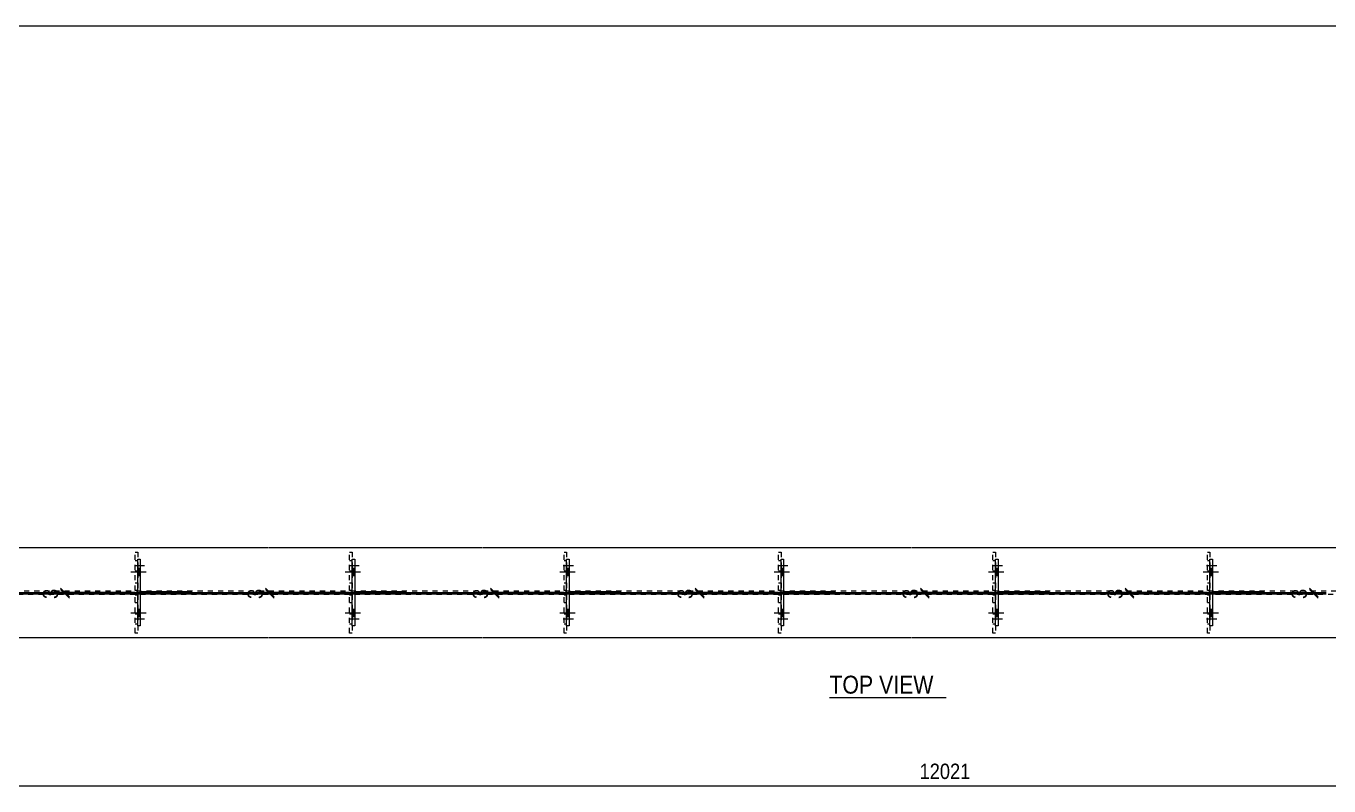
# Model space of a CAD drawing. Header units: millimetres. Extents: x 2 to 825, y 1 to 579.
# Drawn here: x 167.3 to 421.9, y 430.6 to 579 of the extents above; entities that cross this region are included whole.
import ezdxf

# ---------------------------------------------------------------- set-up
doc = ezdxf.new("R2010")
doc.units = ezdxf.units.MM
for name, pattern in [('XKITLINE00', [0]), ('XKITLINE01', [4, 1, -1, 1, -1]), ('XKITLINE02', [4, 2, -2])]:
    doc.linetypes.add(name, pattern=pattern)
for name, color, linetype, lineweight in [('Bolt', 3, 'Continuous', 0), ('Dimensions', 7, 'Continuous', 0), ('DrawingSheet', 5, 'Continuous', 0), ('OtherObjectType', 7, 'Continuous', 0), ('Part', 2, 'Continuous', 0)]:
    doc.layers.add(name, color=color, linetype=linetype, lineweight=lineweight)
doc.styles.add('ARIAL', font='ARIAL.TTF')

# ---------------------------------------------------------------- blocks, each defined once
blk = doc.blocks.new('*A75')
at = {"layer": 'Bolt'}
for points in [[(272.91, 473.09), (273.41, 473.09), (273.41, 471.69), (272.91, 471.69)], [(272.91, 473.09), (273.41, 473.09), (273.41, 471.69), (272.91, 471.69)], [(272.91, 465.09), (273.41, 465.09), (273.41, 463.69), (272.91, 463.69)], [(272.91, 465.09), (273.41, 465.09), (273.41, 463.69), (272.91, 463.69)]]:
    blk.add_hatch(color=3, dxfattribs=at).paths.add_polyline_path(points, flags=17)
at = {"layer": 'Bolt', "color": 3, "linetype": 'XKITLINE00', "lineweight": 0}
for p, q in [((274.57, 472.39), (271.57, 472.39)), ((274.57, 472.39), (271.57, 472.39)), ((273.41, 473.09), (272.91, 473.09)), ((273.41, 473.09), (272.91, 473.09)), ((273.41, 471.69), (272.91, 471.69)), ((273.41, 471.69), (272.91, 471.69)), ((274.57, 464.39), (271.57, 464.39)), ((274.57, 464.39), (271.57, 464.39)), ((273.41, 465.09), (272.91, 465.09)), ((273.41, 465.09), (272.91, 465.09)), ((273.41, 463.69), (272.91, 463.69)), ((273.41, 463.69), (272.91, 463.69))]:
    blk.add_line(p, q, dxfattribs=at)
blk = doc.blocks.new('*A76')
at = {"layer": 'Bolt', "color": 3, "linetype": 'XKITLINE02', "lineweight": 0}
for p, q in [((316.16, 473.59), (313.16, 473.59)), ((314.81, 474.57), (314.31, 474.57)), ((314.81, 472.61), (314.31, 472.61))]:
    blk.add_line(p, q, dxfattribs=at)
blk = doc.blocks.new('*A77')
at = {"layer": 'Bolt'}
for points in [[(314.81, 473.09), (315.31, 473.09), (315.31, 471.69), (314.81, 471.69)], [(314.81, 473.09), (315.31, 473.09), (315.31, 471.69), (314.81, 471.69)], [(314.81, 465.09), (315.31, 465.09), (315.31, 463.69), (314.81, 463.69)], [(314.81, 465.09), (315.31, 465.09), (315.31, 463.69), (314.81, 463.69)]]:
    blk.add_hatch(color=3, dxfattribs=at).paths.add_polyline_path(points, flags=17)
at = {"layer": 'Bolt', "color": 3, "linetype": 'XKITLINE00', "lineweight": 0}
for p, q in [((316.47, 472.39), (313.47, 472.39)), ((316.47, 472.39), (313.47, 472.39)), ((315.31, 473.09), (314.81, 473.09)), ((315.31, 473.09), (314.81, 473.09)), ((315.31, 471.69), (314.81, 471.69)), ((315.31, 471.69), (314.81, 471.69)), ((316.47, 464.39), (313.47, 464.39)), ((316.47, 464.39), (313.47, 464.39)), ((315.31, 465.09), (314.81, 465.09)), ((315.31, 465.09), (314.81, 465.09)), ((315.31, 463.69), (314.81, 463.69)), ((315.31, 463.69), (314.81, 463.69))]:
    blk.add_line(p, q, dxfattribs=at)
blk = doc.blocks.new('*A78')
at = {"layer": 'Bolt', "color": 3, "linetype": 'XKITLINE02', "lineweight": 0}
for p, q in [((358.06, 473.59), (355.06, 473.59)), ((356.71, 474.57), (356.21, 474.57)), ((356.71, 472.61), (356.21, 472.61))]:
    blk.add_line(p, q, dxfattribs=at)
blk = doc.blocks.new('*A79')
at = {"layer": 'Bolt'}
for points in [[(356.71, 473.09), (357.21, 473.09), (357.21, 471.69), (356.71, 471.69)], [(356.71, 473.09), (357.21, 473.09), (357.21, 471.69), (356.71, 471.69)], [(356.71, 465.09), (357.21, 465.09), (357.21, 463.69), (356.71, 463.69)], [(356.71, 465.09), (357.21, 465.09), (357.21, 463.69), (356.71, 463.69)]]:
    blk.add_hatch(color=3, dxfattribs=at).paths.add_polyline_path(points, flags=17)
at = {"layer": 'Bolt', "color": 3, "linetype": 'XKITLINE00', "lineweight": 0}
for p, q in [((358.37, 472.39), (355.37, 472.39)), ((358.37, 472.39), (355.37, 472.39)), ((357.21, 473.09), (356.71, 473.09)), ((357.21, 473.09), (356.71, 473.09)), ((357.21, 471.69), (356.71, 471.69)), ((357.21, 471.69), (356.71, 471.69)), ((358.37, 464.39), (355.37, 464.39)), ((358.37, 464.39), (355.37, 464.39)), ((357.21, 465.09), (356.71, 465.09)), ((357.21, 465.09), (356.71, 465.09)), ((357.21, 463.69), (356.71, 463.69)), ((357.21, 463.69), (356.71, 463.69))]:
    blk.add_line(p, q, dxfattribs=at)
blk = doc.blocks.new('*A81')
at = {"layer": 'Part', "color": 2, "linetype": 'XKITLINE00', "lineweight": 0}
for p, q in [((172.71, 477.14), (130.91, 477.14)), ((214.61, 477.14), (172.81, 477.14)), ((256.51, 477.14), (214.71, 477.14)), ((298.41, 477.14), (256.61, 477.14)), ((340.31, 477.14), (298.51, 477.14)), ((382.21, 477.14), (340.41, 477.14)), ((628.79, 477.14), (382.31, 477.14)), ((130.91, 459.64), (172.71, 459.64)), ((172.81, 459.64), (214.61, 459.64)), ((214.71, 459.64), (256.51, 459.64)), ((256.61, 459.64), (298.41, 459.64)), ((298.51, 459.64), (340.31, 459.64)), ((340.41, 459.64), (382.21, 459.64)), ((382.31, 459.64), (628.79, 459.64))]:
    blk.add_line(p, q, dxfattribs=at)
at = {"layer": 'Part', "color": 7, "linetype": 'XKITLINE01', "lineweight": 0}
for p, q in [((130.91, 468.74), (172.71, 468.74)), ((172.81, 468.74), (214.61, 468.74)), ((214.71, 468.74), (256.51, 468.74)), ((256.61, 468.74), (298.41, 468.74)), ((298.51, 468.74), (340.31, 468.74)), ((340.41, 468.74), (382.21, 468.74)), ((382.31, 468.74), (628.68, 468.74)), ((172.71, 468.04), (130.91, 468.04)), ((214.61, 468.04), (172.81, 468.04)), ((256.51, 468.04), (214.71, 468.04)), ((298.41, 468.04), (256.61, 468.04)), ((340.31, 468.04), (298.51, 468.04)), ((382.21, 468.04), (340.41, 468.04)), ((628.68, 468.04), (382.31, 468.04))]:
    blk.add_line(p, q, dxfattribs=at)
blk = doc.blocks.new('*A85')
at = {"layer": 'Part', "color": 2, "linetype": 'XKITLINE00', "lineweight": 0}
for p, q in [((398.61, 461.89), (398.61, 474.89)), ((398.61, 474.89), (399.11, 474.89)), ((399.11, 474.89), (399.11, 461.89)), ((399.11, 461.89), (398.61, 461.89))]:
    blk.add_line(p, q, dxfattribs=at)
blk = doc.blocks.new('*A86')
at = {"layer": 'Part', "color": 2, "linetype": 'XKITLINE00', "lineweight": 0}
for p, q in [((399.11, 468.64), (409.11, 468.64)), ((409.11, 468.14), (409.11, 468.64)), ((409.11, 468.14), (399.11, 468.14))]:
    blk.add_line(p, q, dxfattribs=at)
at = {"layer": 'Part', "color": 7, "linetype": 'XKITLINE01', "lineweight": 0}
blk.add_line((399.11, 468.14), (399.11, 468.64), dxfattribs=at)
blk.add_line((399.11, 468.14), (399.11, 468.64), dxfattribs=at)
blk = doc.blocks.new('*A87')
at = {"layer": 'Part', "color": 7, "linetype": 'XKITLINE01', "lineweight": 0}
for p, q in [((398.11, 468.79), (398.11, 476.29)), ((398.11, 476.29), (398.61, 476.29)), ((398.61, 476.29), (398.61, 468.79)), ((398.11, 470.29), (398.61, 470.29)), ((398.61, 468.79), (398.11, 468.79))]:
    blk.add_line(p, q, dxfattribs=at)
blk = doc.blocks.new('*A88')
at = {"layer": 'Part', "color": 7, "linetype": 'XKITLINE01', "lineweight": 0}
for p, q in [((398.11, 460.49), (398.11, 467.99)), ((398.11, 467.99), (398.61, 467.99)), ((398.11, 466.49), (398.61, 466.49)), ((398.61, 467.99), (398.61, 460.49)), ((398.61, 460.49), (398.11, 460.49))]:
    blk.add_line(p, q, dxfattribs=at)
blk = doc.blocks.new('*A89')
at = {"layer": 'Part', "color": 7, "linetype": 'XKITLINE01', "lineweight": 0}
for p, q in [((356.21, 460.49), (356.21, 467.99)), ((356.21, 467.99), (356.71, 467.99)), ((356.21, 466.49), (356.71, 466.49)), ((356.71, 467.99), (356.71, 460.49)), ((356.71, 460.49), (356.21, 460.49))]:
    blk.add_line(p, q, dxfattribs=at)
blk = doc.blocks.new('*A90')
at = {"layer": 'Part', "color": 7, "linetype": 'XKITLINE01', "lineweight": 0}
for p, q in [((314.31, 460.49), (314.31, 467.99)), ((314.31, 467.99), (314.81, 467.99)), ((314.31, 466.49), (314.81, 466.49)), ((314.81, 467.99), (314.81, 460.49)), ((314.81, 460.49), (314.31, 460.49))]:
    blk.add_line(p, q, dxfattribs=at)
blk = doc.blocks.new('*A91')
at = {"layer": 'Part', "color": 7, "linetype": 'XKITLINE01', "lineweight": 0}
for p, q in [((272.41, 460.49), (272.41, 467.99)), ((272.41, 467.99), (272.91, 467.99)), ((272.41, 466.49), (272.91, 466.49)), ((272.91, 467.99), (272.91, 460.49)), ((272.91, 460.49), (272.41, 460.49))]:
    blk.add_line(p, q, dxfattribs=at)
blk = doc.blocks.new('*A92')
at = {"layer": 'Part', "color": 7, "linetype": 'XKITLINE01', "lineweight": 0}
for p, q in [((230.51, 460.49), (230.51, 467.99)), ((230.51, 467.99), (231.01, 467.99)), ((230.51, 466.49), (231.01, 466.49)), ((231.01, 467.99), (231.01, 460.49)), ((231.01, 460.49), (230.51, 460.49))]:
    blk.add_line(p, q, dxfattribs=at)
blk = doc.blocks.new('*A93')
at = {"layer": 'Part', "color": 7, "linetype": 'XKITLINE01', "lineweight": 0}
for p, q in [((188.61, 460.49), (188.61, 467.99)), ((188.61, 467.99), (189.11, 467.99)), ((188.61, 466.49), (189.11, 466.49)), ((189.11, 467.99), (189.11, 460.49)), ((189.11, 460.49), (188.61, 460.49))]:
    blk.add_line(p, q, dxfattribs=at)
blk = doc.blocks.new('*A107')
at = {"layer": 'Part', "color": 7, "linetype": 'XKITLINE01', "lineweight": 0}
for p, q in [((188.61, 468.79), (188.61, 476.29)), ((188.61, 476.29), (189.11, 476.29)), ((189.11, 476.29), (189.11, 468.79)), ((188.61, 470.29), (189.11, 470.29)), ((189.11, 468.79), (188.61, 468.79))]:
    blk.add_line(p, q, dxfattribs=at)
blk = doc.blocks.new('*A108')
at = {"layer": 'Part', "color": 2, "linetype": 'XKITLINE00', "lineweight": 0}
for p, q in [((189.61, 468.64), (199.61, 468.64)), ((199.61, 468.14), (199.61, 468.64)), ((199.61, 468.14), (189.61, 468.14))]:
    blk.add_line(p, q, dxfattribs=at)
at = {"layer": 'Part', "color": 7, "linetype": 'XKITLINE01', "lineweight": 0}
blk.add_line((189.61, 468.14), (189.61, 468.64), dxfattribs=at)
blk.add_line((189.61, 468.14), (189.61, 468.64), dxfattribs=at)
blk = doc.blocks.new('*A109')
at = {"layer": 'Part', "color": 2, "linetype": 'XKITLINE00', "lineweight": 0}
for p, q in [((189.11, 461.89), (189.11, 474.89)), ((189.11, 474.89), (189.61, 474.89)), ((189.61, 474.89), (189.61, 461.89)), ((189.61, 461.89), (189.11, 461.89))]:
    blk.add_line(p, q, dxfattribs=at)
blk = doc.blocks.new('*A110')
at = {"layer": 'Part', "color": 7, "linetype": 'XKITLINE01', "lineweight": 0}
for p, q in [((230.51, 468.79), (230.51, 476.29)), ((230.51, 476.29), (231.01, 476.29)), ((231.01, 476.29), (231.01, 468.79)), ((230.51, 470.29), (231.01, 470.29)), ((231.01, 468.79), (230.51, 468.79))]:
    blk.add_line(p, q, dxfattribs=at)
blk = doc.blocks.new('*A111')
at = {"layer": 'Part', "color": 2, "linetype": 'XKITLINE00', "lineweight": 0}
for p, q in [((231.51, 468.64), (241.51, 468.64)), ((241.51, 468.14), (241.51, 468.64)), ((241.51, 468.14), (231.51, 468.14))]:
    blk.add_line(p, q, dxfattribs=at)
at = {"layer": 'Part', "color": 7, "linetype": 'XKITLINE01', "lineweight": 0}
blk.add_line((231.51, 468.14), (231.51, 468.64), dxfattribs=at)
blk.add_line((231.51, 468.14), (231.51, 468.64), dxfattribs=at)
blk = doc.blocks.new('*A112')
at = {"layer": 'Part', "color": 2, "linetype": 'XKITLINE00', "lineweight": 0}
for p, q in [((231.01, 461.89), (231.01, 474.89)), ((231.01, 474.89), (231.51, 474.89)), ((231.51, 474.89), (231.51, 461.89)), ((231.51, 461.89), (231.01, 461.89))]:
    blk.add_line(p, q, dxfattribs=at)
blk = doc.blocks.new('*A113')
at = {"layer": 'Part', "color": 7, "linetype": 'XKITLINE01', "lineweight": 0}
for p, q in [((272.41, 468.79), (272.41, 476.29)), ((272.41, 476.29), (272.91, 476.29)), ((272.91, 476.29), (272.91, 468.79)), ((272.41, 470.29), (272.91, 470.29)), ((272.91, 468.79), (272.41, 468.79))]:
    blk.add_line(p, q, dxfattribs=at)
blk = doc.blocks.new('*A114')
at = {"layer": 'Part', "color": 2, "linetype": 'XKITLINE00', "lineweight": 0}
for p, q in [((273.41, 468.64), (283.41, 468.64)), ((283.41, 468.14), (283.41, 468.64)), ((283.41, 468.14), (273.41, 468.14))]:
    blk.add_line(p, q, dxfattribs=at)
at = {"layer": 'Part', "color": 7, "linetype": 'XKITLINE01', "lineweight": 0}
blk.add_line((273.41, 468.14), (273.41, 468.64), dxfattribs=at)
blk.add_line((273.41, 468.14), (273.41, 468.64), dxfattribs=at)
blk = doc.blocks.new('*A115')
at = {"layer": 'Part', "color": 2, "linetype": 'XKITLINE00', "lineweight": 0}
for p, q in [((272.91, 461.89), (272.91, 474.89)), ((272.91, 474.89), (273.41, 474.89)), ((273.41, 474.89), (273.41, 461.89)), ((273.41, 461.89), (272.91, 461.89))]:
    blk.add_line(p, q, dxfattribs=at)
blk = doc.blocks.new('*A116')
at = {"layer": 'Part', "color": 7, "linetype": 'XKITLINE01', "lineweight": 0}
for p, q in [((314.31, 468.79), (314.31, 476.29)), ((314.31, 476.29), (314.81, 476.29)), ((314.81, 476.29), (314.81, 468.79)), ((314.31, 470.29), (314.81, 470.29)), ((314.81, 468.79), (314.31, 468.79))]:
    blk.add_line(p, q, dxfattribs=at)
blk = doc.blocks.new('*A117')
at = {"layer": 'Part', "color": 2, "linetype": 'XKITLINE00', "lineweight": 0}
for p, q in [((315.31, 468.64), (325.31, 468.64)), ((325.31, 468.14), (325.31, 468.64)), ((325.31, 468.14), (315.31, 468.14))]:
    blk.add_line(p, q, dxfattribs=at)
at = {"layer": 'Part', "color": 7, "linetype": 'XKITLINE01', "lineweight": 0}
blk.add_line((315.31, 468.14), (315.31, 468.64), dxfattribs=at)
blk.add_line((315.31, 468.14), (315.31, 468.64), dxfattribs=at)
blk = doc.blocks.new('*A118')
at = {"layer": 'Part', "color": 2, "linetype": 'XKITLINE00', "lineweight": 0}
for p, q in [((314.81, 461.89), (314.81, 474.89)), ((314.81, 474.89), (315.31, 474.89)), ((315.31, 474.89), (315.31, 461.89)), ((315.31, 461.89), (314.81, 461.89))]:
    blk.add_line(p, q, dxfattribs=at)
blk = doc.blocks.new('*A119')
at = {"layer": 'Part', "color": 7, "linetype": 'XKITLINE01', "lineweight": 0}
for p, q in [((356.21, 468.79), (356.21, 476.29)), ((356.21, 476.29), (356.71, 476.29)), ((356.71, 476.29), (356.71, 468.79)), ((356.21, 470.29), (356.71, 470.29)), ((356.71, 468.79), (356.21, 468.79))]:
    blk.add_line(p, q, dxfattribs=at)
blk = doc.blocks.new('*A120')
at = {"layer": 'Part', "color": 2, "linetype": 'XKITLINE00', "lineweight": 0}
for p, q in [((357.21, 468.64), (367.21, 468.64)), ((367.21, 468.14), (367.21, 468.64)), ((367.21, 468.14), (357.21, 468.14))]:
    blk.add_line(p, q, dxfattribs=at)
at = {"layer": 'Part', "color": 7, "linetype": 'XKITLINE01', "lineweight": 0}
blk.add_line((357.21, 468.14), (357.21, 468.64), dxfattribs=at)
blk.add_line((357.21, 468.14), (357.21, 468.64), dxfattribs=at)
blk = doc.blocks.new('*A121')
at = {"layer": 'Part', "color": 2, "linetype": 'XKITLINE00', "lineweight": 0}
for p, q in [((356.71, 461.89), (356.71, 474.89)), ((356.71, 474.89), (357.21, 474.89)), ((357.21, 474.89), (357.21, 461.89)), ((357.21, 461.89), (356.71, 461.89))]:
    blk.add_line(p, q, dxfattribs=at)
blk = doc.blocks.new('*A123')
at = {"layer": 'Bolt', "color": 3, "linetype": 'XKITLINE02', "lineweight": 0}
for p, q in [((314.81, 464.17), (314.31, 464.17)), ((316.16, 463.19), (313.16, 463.19)), ((314.81, 462.21), (314.31, 462.21))]:
    blk.add_line(p, q, dxfattribs=at)
blk = doc.blocks.new('*A124')
at = {"layer": 'Bolt', "color": 3, "linetype": 'XKITLINE02', "lineweight": 0}
for p, q in [((272.91, 464.17), (272.41, 464.17)), ((274.26, 463.19), (271.26, 463.19)), ((272.91, 462.21), (272.41, 462.21))]:
    blk.add_line(p, q, dxfattribs=at)
blk = doc.blocks.new('*A125')
at = {"layer": 'Bolt', "color": 3, "linetype": 'XKITLINE02', "lineweight": 0}
for p, q in [((231.01, 464.17), (230.51, 464.17)), ((232.36, 463.19), (229.36, 463.19)), ((231.01, 462.21), (230.51, 462.21))]:
    blk.add_line(p, q, dxfattribs=at)
blk = doc.blocks.new('*A126')
at = {"layer": 'Bolt', "color": 3, "linetype": 'XKITLINE02', "lineweight": 0}
for p, q in [((189.11, 464.17), (188.61, 464.17)), ((190.46, 463.19), (187.46, 463.19)), ((189.11, 462.21), (188.61, 462.21))]:
    blk.add_line(p, q, dxfattribs=at)
blk = doc.blocks.new('*A134')
at = {"layer": 'Bolt', "color": 3, "linetype": 'XKITLINE02', "lineweight": 0}
for p, q in [((190.46, 473.59), (187.46, 473.59)), ((189.11, 474.57), (188.61, 474.57)), ((189.11, 472.61), (188.61, 472.61))]:
    blk.add_line(p, q, dxfattribs=at)
blk = doc.blocks.new('*A135')
at = {"layer": 'Bolt'}
for points in [[(189.11, 473.09), (189.61, 473.09), (189.61, 471.69), (189.11, 471.69)], [(189.11, 473.09), (189.61, 473.09), (189.61, 471.69), (189.11, 471.69)], [(189.11, 465.09), (189.61, 465.09), (189.61, 463.69), (189.11, 463.69)], [(189.11, 465.09), (189.61, 465.09), (189.61, 463.69), (189.11, 463.69)]]:
    blk.add_hatch(color=3, dxfattribs=at).paths.add_polyline_path(points, flags=17)
at = {"layer": 'Bolt', "color": 3, "linetype": 'XKITLINE00', "lineweight": 0}
for p, q in [((190.77, 472.39), (187.77, 472.39)), ((190.77, 472.39), (187.77, 472.39)), ((189.61, 473.09), (189.11, 473.09)), ((189.61, 473.09), (189.11, 473.09)), ((189.61, 471.69), (189.11, 471.69)), ((189.61, 471.69), (189.11, 471.69)), ((190.77, 464.39), (187.77, 464.39)), ((190.77, 464.39), (187.77, 464.39)), ((189.61, 465.09), (189.11, 465.09)), ((189.61, 465.09), (189.11, 465.09)), ((189.61, 463.69), (189.11, 463.69)), ((189.61, 463.69), (189.11, 463.69))]:
    blk.add_line(p, q, dxfattribs=at)
blk = doc.blocks.new('*A136')
at = {"layer": 'Bolt', "color": 3, "linetype": 'XKITLINE02', "lineweight": 0}
for p, q in [((232.36, 473.59), (229.36, 473.59)), ((231.01, 474.57), (230.51, 474.57)), ((231.01, 472.61), (230.51, 472.61))]:
    blk.add_line(p, q, dxfattribs=at)
blk = doc.blocks.new('*A137')
at = {"layer": 'Bolt'}
for points in [[(231.01, 473.09), (231.51, 473.09), (231.51, 471.69), (231.01, 471.69)], [(231.01, 473.09), (231.51, 473.09), (231.51, 471.69), (231.01, 471.69)], [(231.01, 465.09), (231.51, 465.09), (231.51, 463.69), (231.01, 463.69)], [(231.01, 465.09), (231.51, 465.09), (231.51, 463.69), (231.01, 463.69)]]:
    blk.add_hatch(color=3, dxfattribs=at).paths.add_polyline_path(points, flags=17)
at = {"layer": 'Bolt', "color": 3, "linetype": 'XKITLINE00', "lineweight": 0}
for p, q in [((232.67, 472.39), (229.67, 472.39)), ((232.67, 472.39), (229.67, 472.39)), ((231.51, 473.09), (231.01, 473.09)), ((231.51, 473.09), (231.01, 473.09)), ((231.51, 471.69), (231.01, 471.69)), ((231.51, 471.69), (231.01, 471.69)), ((232.67, 464.39), (229.67, 464.39)), ((232.67, 464.39), (229.67, 464.39)), ((231.51, 465.09), (231.01, 465.09)), ((231.51, 465.09), (231.01, 465.09)), ((231.51, 463.69), (231.01, 463.69)), ((231.51, 463.69), (231.01, 463.69))]:
    blk.add_line(p, q, dxfattribs=at)
blk = doc.blocks.new('*A138')
at = {"layer": 'Bolt', "color": 3, "linetype": 'XKITLINE02', "lineweight": 0}
for p, q in [((274.26, 473.59), (271.26, 473.59)), ((272.91, 474.57), (272.41, 474.57)), ((272.91, 472.61), (272.41, 472.61))]:
    blk.add_line(p, q, dxfattribs=at)
blk = doc.blocks.new('*A141')
at = {"layer": 'Bolt'}
for points in [[(398.61, 473.09), (399.11, 473.09), (399.11, 471.69), (398.61, 471.69)], [(398.61, 473.09), (399.11, 473.09), (399.11, 471.69), (398.61, 471.69)], [(398.61, 465.09), (399.11, 465.09), (399.11, 463.69), (398.61, 463.69)], [(398.61, 465.09), (399.11, 465.09), (399.11, 463.69), (398.61, 463.69)]]:
    blk.add_hatch(color=3, dxfattribs=at).paths.add_polyline_path(points, flags=17)
at = {"layer": 'Bolt', "color": 3, "linetype": 'XKITLINE00', "lineweight": 0}
for p, q in [((400.27, 472.39), (397.27, 472.39)), ((400.27, 472.39), (397.27, 472.39)), ((399.11, 473.09), (398.61, 473.09)), ((399.11, 473.09), (398.61, 473.09)), ((399.11, 471.69), (398.61, 471.69)), ((399.11, 471.69), (398.61, 471.69)), ((400.27, 464.39), (397.27, 464.39)), ((400.27, 464.39), (397.27, 464.39)), ((399.11, 465.09), (398.61, 465.09)), ((399.11, 465.09), (398.61, 465.09)), ((399.11, 463.69), (398.61, 463.69)), ((399.11, 463.69), (398.61, 463.69))]:
    blk.add_line(p, q, dxfattribs=at)
blk = doc.blocks.new('*A142')
at = {"layer": 'Bolt', "color": 3, "linetype": 'XKITLINE02', "lineweight": 0}
for p, q in [((399.96, 473.59), (396.96, 473.59)), ((398.61, 474.57), (398.11, 474.57)), ((398.61, 472.61), (398.11, 472.61))]:
    blk.add_line(p, q, dxfattribs=at)
blk = doc.blocks.new('*A143')
at = {"layer": 'Bolt', "color": 3, "linetype": 'XKITLINE02', "lineweight": 0}
for p, q in [((398.61, 464.17), (398.11, 464.17)), ((399.96, 463.19), (396.96, 463.19)), ((398.61, 462.21), (398.11, 462.21))]:
    blk.add_line(p, q, dxfattribs=at)
blk = doc.blocks.new('*A144')
at = {"layer": 'Bolt', "color": 3, "linetype": 'XKITLINE02', "lineweight": 0}
for p, q in [((356.71, 464.17), (356.21, 464.17)), ((358.06, 463.19), (355.06, 463.19)), ((356.71, 462.21), (356.21, 462.21))]:
    blk.add_line(p, q, dxfattribs=at)
blk = doc.blocks.new('*A163')
at = {"layer": 'DrawingSheet', "color": 5, "linetype": 'XKITLINE00', "lineweight": 0}
blk.add_line((825, 579), (5, 579), dxfattribs=at)
blk = doc.blocks.new('*A175')
at = {"layer": 'Dimensions', "color": 7, "linetype": 'XKITLINE00', "lineweight": 0}
blk.add_line((36.45, 430.65), (658.43, 430.65), dxfattribs=at)
at = {"layer": 'Dimensions', "color": 3, "style": 'ARIAL', "width": 0.85}
blk.add_text('12021', height=3, dxfattribs=at).set_placement((341.88, 432))
blk = doc.blocks.new('*A236')
at = {"layer": 'Dimensions', "color": 7, "linetype": 'XKITLINE00', "lineweight": 0}
for p, q in [((116.81, 468.39), (421.31, 468.39)), ((418.06, 469.24), (419.76, 467.54)), ((418.06, 468.99), (419.76, 467.29)), ((418.91, 468.14), (418.91, 468.39)), ((116.81, 468.14), (421.31, 468.14))]:
    blk.add_line(p, q, dxfattribs=at)
at = {"layer": 'Dimensions', "color": 3}
for p in [(418.91, 468.39), (418.91, 468.14)]:
    blk.add_point(p, dxfattribs=at)
at = {"layer": 'Dimensions', "color": 3, "style": 'ARIAL', "width": 0.85}
blk.add_text('3', height=3, rotation=90.0002, dxfattribs=at).set_placement((417.56, 467.15))
blk = doc.blocks.new('*A237')
at = {"layer": 'OtherObjectType', "color": 7, "linetype": 'XKITLINE00', "lineweight": 0}
blk.add_line((324.26, 447.92), (347.08, 447.92), dxfattribs=at)
at = {"layer": 'OtherObjectType', "color": 7, "style": 'ARIAL', "width": 0.85}
blk.add_text('TOP VIEW', height=3.5, dxfattribs=at).set_placement((324.26, 448.67))
blk = doc.blocks.new('*A242')
at = {"layer": 'Dimensions', "color": 7, "linetype": 'XKITLINE00', "lineweight": 0}
for p, q in [((188.61, 468.39), (172.06, 468.39)), ((174.06, 469.24), (175.76, 467.54)), ((174.06, 468.99), (175.76, 467.29)), ((174.91, 468.14), (174.91, 468.39)), ((188.61, 468.14), (172.06, 468.14))]:
    blk.add_line(p, q, dxfattribs=at)
at = {"layer": 'Dimensions', "color": 3}
for p in [(174.91, 468.39), (174.91, 468.14)]:
    blk.add_point(p, dxfattribs=at)
at = {"layer": 'Dimensions', "color": 3, "style": 'ARIAL', "width": 0.85}
blk.add_text('3', height=3, rotation=90.0002, dxfattribs=at).set_placement((173.56, 467.15))
blk = doc.blocks.new('*A243')
at = {"layer": 'Dimensions', "color": 7, "linetype": 'XKITLINE00', "lineweight": 0}
for p, q in [((230.51, 468.39), (212.06, 468.39)), ((214.06, 469.24), (215.76, 467.54)), ((214.06, 468.99), (215.76, 467.29)), ((214.91, 468.14), (214.91, 468.39)), ((230.51, 468.14), (212.06, 468.14))]:
    blk.add_line(p, q, dxfattribs=at)
at = {"layer": 'Dimensions', "color": 3}
for p in [(214.91, 468.39), (214.91, 468.14)]:
    blk.add_point(p, dxfattribs=at)
at = {"layer": 'Dimensions', "color": 3, "style": 'ARIAL', "width": 0.85}
blk.add_text('3', height=3, rotation=90.0002, dxfattribs=at).set_placement((213.56, 467.15))
blk = doc.blocks.new('*A244')
at = {"layer": 'Dimensions', "color": 7, "linetype": 'XKITLINE00', "lineweight": 0}
for p, q in [((272.41, 468.39), (256.06, 468.39)), ((258.06, 469.24), (259.76, 467.54)), ((258.06, 468.99), (259.76, 467.29)), ((258.91, 468.14), (258.91, 468.39)), ((272.41, 468.14), (256.06, 468.14))]:
    blk.add_line(p, q, dxfattribs=at)
at = {"layer": 'Dimensions', "color": 3}
for p in [(258.91, 468.39), (258.91, 468.14)]:
    blk.add_point(p, dxfattribs=at)
at = {"layer": 'Dimensions', "color": 3, "style": 'ARIAL', "width": 0.85}
blk.add_text('3', height=3, rotation=90.0002, dxfattribs=at).set_placement((257.56, 467.15))
blk = doc.blocks.new('*A245')
at = {"layer": 'Dimensions', "color": 7, "linetype": 'XKITLINE00', "lineweight": 0}
for p, q in [((314.31, 468.39), (296.06, 468.39)), ((298.06, 469.24), (299.76, 467.54)), ((298.06, 468.99), (299.76, 467.29)), ((298.91, 468.14), (298.91, 468.39)), ((314.31, 468.14), (296.06, 468.14))]:
    blk.add_line(p, q, dxfattribs=at)
at = {"layer": 'Dimensions', "color": 3}
for p in [(298.91, 468.39), (298.91, 468.14)]:
    blk.add_point(p, dxfattribs=at)
at = {"layer": 'Dimensions', "color": 3, "style": 'ARIAL', "width": 0.85}
blk.add_text('3', height=3, rotation=90.0002, dxfattribs=at).set_placement((297.56, 467.15))
blk = doc.blocks.new('*A255')
at = {"layer": 'Dimensions', "color": 7, "linetype": 'XKITLINE00', "lineweight": 0}
for p, q in [((356.21, 468.39), (340.06, 468.39)), ((342.06, 469.24), (343.76, 467.54)), ((342.06, 468.99), (343.76, 467.29)), ((342.91, 468.14), (342.91, 468.39)), ((356.21, 468.14), (340.06, 468.14))]:
    blk.add_line(p, q, dxfattribs=at)
at = {"layer": 'Dimensions', "color": 3}
for p in [(342.91, 468.39), (342.91, 468.14)]:
    blk.add_point(p, dxfattribs=at)
at = {"layer": 'Dimensions', "color": 3, "style": 'ARIAL', "width": 0.85}
blk.add_text('3', height=3, rotation=90.0002, dxfattribs=at).set_placement((341.56, 467.15))
blk = doc.blocks.new('*A256')
at = {"layer": 'Dimensions', "color": 7, "linetype": 'XKITLINE00', "lineweight": 0}
for p, q in [((398.11, 468.39), (380.06, 468.39)), ((382.06, 469.24), (383.76, 467.54)), ((382.06, 468.99), (383.76, 467.29)), ((382.91, 468.14), (382.91, 468.39)), ((398.11, 468.14), (380.06, 468.14))]:
    blk.add_line(p, q, dxfattribs=at)
at = {"layer": 'Dimensions', "color": 3}
for p in [(382.91, 468.39), (382.91, 468.14)]:
    blk.add_point(p, dxfattribs=at)
at = {"layer": 'Dimensions', "color": 3, "style": 'ARIAL', "width": 0.85}
blk.add_text('3', height=3, rotation=90.0002, dxfattribs=at).set_placement((381.56, 467.15))

msp = doc.modelspace()

# ---------------------------------------------------------------- block references
at = {"lineweight": 0}
for name in ['*A163', '*A107', '*A110', '*A113', '*A116', '*A119', '*A87', '*A134', '*A109', '*A136', '*A112', '*A138', '*A115', '*A76', '*A118', '*A78', '*A121', '*A142', '*A85', '*A135', '*A137', '*A75', '*A77', '*A79', '*A141', '*A236', '*A242', '*A108', '*A243', '*A111', '*A244', '*A114', '*A245', '*A117', '*A255', '*A120', '*A256', '*A86', '*A93', '*A92', '*A91', '*A90', '*A89', '*A88', '*A126', '*A125', '*A124', '*A123', '*A144', '*A143', '*A237', '*A175']:
    msp.add_blockref(name, (0, 0), dxfattribs=at)
at = {"layer": 'Part', "lineweight": 0}
msp.add_blockref('*A81', (0, 0), dxfattribs=at)

doc.saveas('drawing.dxf')
